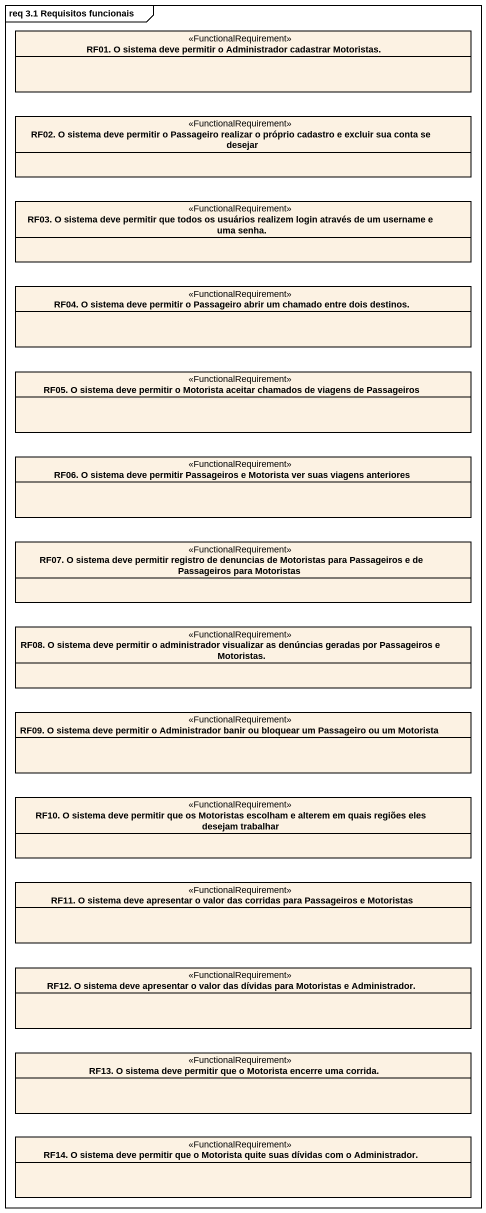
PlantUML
@startuml
mainframe req 3.1 Requisitos funcionais
hide circle
hide empty members
class "RF01. O sistema deve permitir o Administrador cadastrar Motoristas." as RF01_O_sistema_deve <<FunctionalRequirement>>
class "RF02. O sistema deve permitir o Passageiro realizar o próprio cadastro e excluir sua conta se desejar" as RF02_O_sistema_deve <<FunctionalRequirement>>
class "RF03. O sistema deve permitir que todos os usuários realizem login através de um username e uma senha." as RF03_O_sistema_deve <<FunctionalRequirement>>
class "RF04. O sistema deve permitir o Passageiro abrir um chamado entre dois destinos." as RF04_O_sistema_deve <<FunctionalRequirement>>
class "RF05. O sistema deve permitir o Motorista aceitar chamados de viagens de Passageiros" as RF05_O_sistema_deve <<FunctionalRequirement>>
class "RF06. O sistema deve permitir Passageiros e Motorista ver suas viagens anteriores" as RF06_O_sistema_deve <<FunctionalRequirement>>
class "RF07. O sistema deve permitir registro de denuncias de Motoristas para Passageiros e de Passageiros para Motoristas" as RF07_O_sistema_deve <<FunctionalRequirement>>
class "RF08. O sistema deve permitir o administrador visualizar as denúncias geradas por Passageiros e Motoristas." as RF08_O_sistema_deve <<FunctionalRequirement>>
class "RF09. O sistema deve permitir o Administrador banir ou bloquear um Passageiro ou um Motorista" as RF09_O_sistema_deve <<FunctionalRequirement>>
class "RF10. O sistema deve permitir que os Motoristas escolham e alterem em quais regiões eles desejam trabalhar" as RF10_O_sistema_deve <<FunctionalRequirement>>
class "RF11. O sistema deve apresentar o valor das corridas para Passageiros e Motoristas" as RF11_O_sistema_deve <<FunctionalRequirement>>
class "RF12. O sistema deve apresentar o valor das dívidas para Motoristas e Administrador." as RF12_O_sistema_deve <<FunctionalRequirement>>
class "RF13. O sistema deve permitir que o Motorista encerre uma corrida." as RF13_O_sistema_deve <<FunctionalRequirement>>
class "RF14. O sistema deve permitir que o Motorista quite suas dívidas com o Administrador." as RF14_O_sistema_deve <<FunctionalRequirement>>
@enduml
